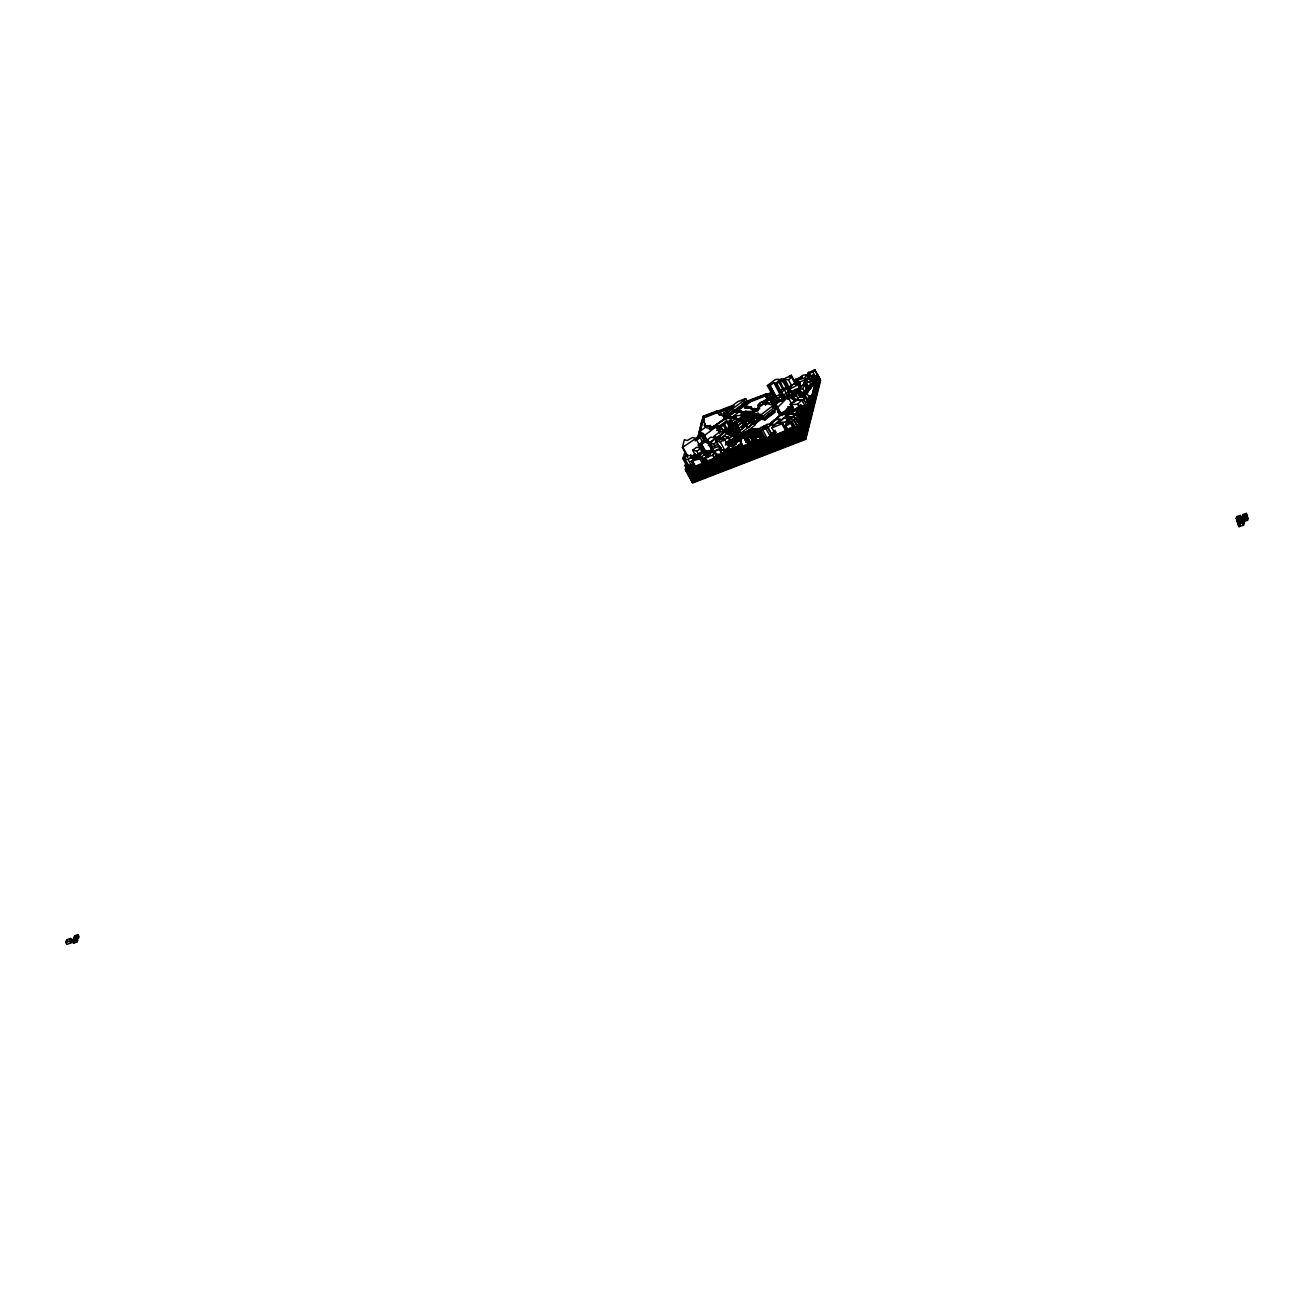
<?xml version="1.0" encoding="UTF-8"?>
<svg xmlns="http://www.w3.org/2000/svg" width="1314" height="1314" viewBox="0 0 1314 1314"><rect width="100%" height="100%" fill="white"/><g stroke="black" fill="none" stroke-linecap="round" stroke-linejoin="round"><path stroke-width="1.5" d="M759.147 435.805C756.437 438.416 746.27 438.252 754.86 436.987L753.825 436.511L754.121 434.376L758.359 428.594L758.293 430.368L754.4 434.901L753.743 438.318L753.743 436.675L750.261 435.525M780.516 415.782L775.539 404.761L778.808 401.46L787.957 397.009L791.504 403.579M769.199 424.455L779.514 416.029L778.397 410.017M762.662 427.576C764.534 423.847 764.387 428.824 764.37 425.884M747.452 437.381L745.629 435.919L746.582 431.518L743.773 432.536L742.131 435.837L735.856 433.554L730.37 434.901L730.863 435.805M745.909 436.429L746.582 431.518M751.624 428.922L751.033 430.861L747.19 433.916L746.812 436.084L747.912 437.151L747.469 434.441L751.312 431.37L751.624 428.922L744.036 433.078L742.41 436.347L734.345 433.62L735.117 435.049M748.405 436.872L748.372 434.096L750.967 432.684L753.152 428.758L744.315 433.587L742.689 436.872L728.761 432.799L728.186 434.31M748.257 436.774L748.652 434.606L752.922 430.943L753.152 428.758M764.584 403.513L764.896 400.737L761.578 402.133M745.153 435.148L757.11 428.61C756.355 431.189 749.079 437.135 755.665 437.595M757.11 428.61C758.424 431.534 750.245 435.164 754.384 437.299C763.615 433.439 753.793 439.467 750.376 437.825M742.016 436.757L742.968 437.381L744.595 434.113L754.597 428.643L751.789 434.031L751.345 436.215L752.331 436.839L752.38 433.801L755.846 428.627L744.874 434.622M755.846 428.627L752.659 434.31L753.07 436.954M756.289 437.841L751.592 437.891L751.066 435.69L754.597 428.643M694.383 455.925L696.206 455.087L694.383 455.925L695.779 458.52M720.844 448.945L719.481 446.136L720.844 448.945L713.338 451.917L711.761 448.09L710.907 448.435L711.153 447.318L718.282 444.263M720.598 448.222L715.144 450.571L714.865 452.213L715.144 450.571M797.795 384.871L797.664 381.717L789.041 386.907L789.944 389.01L797.795 384.871L799.503 388.024M713.338 451.917L708.016 440.814L705.832 440.371L701.2 443.935L706.308 453.379L713.124 450.242M724.113 432.832L720.286 431.485L713.65 436.478L715.506 436.905L717.198 440.026M713.486 451.228L712.319 451.014L711.153 447.318M687.748 457.436L682.393 447.499L684.364 439.697L687.222 440.535L692.527 437.496L695.829 438.465L699.409 445.085M683.313 457.42L684.282 453.954L687.173 454.956L683.313 457.42L686.779 463.842M685.07 465.747C684.939 462.791 688.207 468.901 686.762 468.852L685.07 465.747L685.793 465.205L688.602 470.133L690.934 468.425L688.224 466.355L685.809 467.735L685.35 469.509L692.642 482.994L805.745 439.303L820.626 380.272L814.877 369.628L807.749 373.258L809.523 376.543M687.255 463.596L686.089 468.244L688.503 466.881L690.376 467.39L688.651 469.377M687.534 464.121L686.368 468.769L688.782 467.39L690.655 467.899L688.322 469.607L799.011 426.853L801.409 417.343L799.947 418.805M687.813 464.63L686.204 471.069L799.29 427.378L802.788 413.499L800.899 413.532L803.068 414.025L800.012 408.375L800.85 404.991L796.415 408.44L797.943 411.266M717.05 411.101L717.033 412.727L716.869 410.937L703.318 416.177L704.173 417.721C701.068 427.855 707.425 417.08 701.857 420.365L697.75 438.318L701.807 435.295M697.75 438.318L703.318 416.177M698.145 438.334L703.598 416.686L732.292 405.599M698.424 438.86L703.893 417.211L733.426 405.796M704.304 425.473L704.879 423.239L704.583 425.999L710.447 425.752L704.583 425.999M713.962 427.576L710.168 426.869L710.168 425.227M710.168 426.869L710.447 425.752M707.359 455.12L708.427 456.336L707.54 454.414L709.987 454.973M706.636 455.186L708.098 455.449L708.147 451.983L712.829 449.733M707.605 454.545L709.166 452.098M707.638 455.63L708.147 451.983M707.868 456.944L708.147 455.827M734.362 417.294L724.425 417.951L724.704 416.834L721.271 415.142L721.271 413.499L719.415 414.846L721.271 413.499M721.271 415.142L721.55 414.009M721.961 424.865C723.242 426.836 718.643 424.241 715.67 426.787L716.163 427.707L720.302 426.607L719.809 425.703M715.079 453.527C716.097 451.014 715.982 458.635 713.995 457.075M724.425 417.951L724.425 416.308L720.992 414.616M720.154 450.932L720.433 449.815L720.91 452.279L722.684 453.199L720.63 451.77L721.156 452.443M732.309 405.829L733.064 408.128M729.073 429.169L729.516 427.921M732.785 407.603L724.195 414.961L726.675 415.553L734.197 409.853L736.185 411.676M735.183 411.397L734.477 410.362M740.833 410.756L741.047 412.777L740.833 410.756L734.904 410.871M740.833 412.399L741.112 411.282L736.119 411.545M737.959 438.285L734.345 436.675L740.948 435.131L736.481 434.491L736.727 435.558L735.15 434.063L736.546 434.622M752.281 410.083L751.789 409.18L754.367 408.506L754.86 409.426L752.725 410.247L751.378 407.898L744.939 407.866L744.726 405.845L742.525 404.252L726.971 416.078L724.474 415.487M744.726 407.488L744.939 406.24L742.525 404.252M744.939 407.866L744.726 405.845M738.879 438.597L737.663 437.677L738.353 440.502L739.683 440.272M723.176 450.16L724.556 451.014L737.45 446.251L741.014 443.261L741.211 441.159L737.877 441.011L734.657 443.672L733.738 442.161L730.913 441.603L728.071 443.836L729.336 445.462L728.071 443.836M742.886 435.345L743.905 436.577L743.166 434.228L741.852 435.312L737.992 434.408L735.741 430.253L738.567 428.101M737.45 446.251L741.293 443.787L741.211 441.159M743.166 435.854L743.166 434.228M753.398 412.382L749.276 413.023L749.341 411.512L745.531 411.298L743.396 412.136L743.872 413.039L749.834 412.415L749.555 413.532M751.493 409.377L750.885 406.995L744.447 406.962M751.214 408.851L751.509 407.734M751.296 408.983L751.099 407.389L744.66 407.356M746.385 442.44L746.664 441.323L750.228 441.258L745.728 441.274M750.442 441.635L746.878 442.145L746.418 440.404M755.419 410.017L755.55 409.081L753.185 410.855L753.809 412.021L758.392 409.13L758.474 407.619L753.152 411.594L758.687 407.241M756.256 410.379L755.107 409.36M749.768 437.348L749.308 436.034M754.367 408.506L756.453 410.773L755.369 409.114L753.251 410.97M751.592 437.891L751.592 436.248L749.9 435.903L754.022 437.201M752.676 436.462C750.688 439.352 758.047 438.088 755.008 436.691C754.417 433.801 762.021 426.771 759.18 430.023M752.676 438.104L752.955 436.987M755.566 437.463L754.614 436.856L754.827 437.891L756.371 437.546M757.406 436.724L755.205 436.232L756.946 432.487M743.839 402.396L766.193 393.921L765.569 396.401L767.918 397.6L767.36 399.834L767.425 396.697L765.569 396.401L773.141 393.592M755.993 435.919C760.231 429.826 752.906 438.925 758.26 436.609M771.827 392.377L766.473 394.446L765.848 396.927L767.704 397.206M760.527 438.975L758.95 440.354L756.108 439.714L755.764 437.808L753.628 438.63M766.062 397.304L766.193 393.921M755.846 439.566L755.123 436.774M758.539 437.119L757.751 435.87L759.032 433.357M767.146 399.456L767.639 397.074M759.311 433.866L758.03 436.379L759.114 436.478M767.787 403.332L767.245 400.918L773.289 397.945L773.585 399.226L771.022 400.491L772.665 404.219L772.139 402.56L775.539 402.495L776.344 403.891L774.702 404.466M775.523 404.121L775.539 402.495M776.903 418.624L769.331 424.718L776.919 418.509M788.433 407.34L787.694 406.831M788.646 407.718C788.219 405.484 788.597 409.295 790.814 406.404M797.927 422.763L799.536 421.515L797.647 422.237L800.177 422.237L796.268 415.027L797.105 411.725L800.998 418.936L797.582 422.402L793.672 415.191L797.105 411.725M787.086 422.008C791.044 424.061 801.294 415.323 790.995 418.18L787.086 422.008L788.614 424.8M798.748 412.415L801.688 417.852L800.226 419.33L797.286 413.877L799.355 410.001L793.64 411.036M805.334 385.807L803.905 383.179L805.876 382.456L801.704 385.922L805.055 384.657L807.19 388.599L806.353 387.581L813.415 382.965L813.908 380.6L816.339 378.662M803.741 399.735L804.595 396.401L799.355 396.68L795.791 400.228L803.741 399.735L807.42 406.535M809.884 398.405L805.909 402.281L808.931 402.15L804.874 394.627L805.811 390.882L809.802 398.766M806.435 388.895L806.353 387.581M805.745 439.303L798.452 425.818L799.536 421.515M798.912 418.854L800.801 418.131L797.302 421.893L799.898 421.712L798.731 426.344L688.372 468.852M804.234 405.944L806.106 405.205L800.127 428.922L687.041 472.613M807.749 373.258L813.12 372.24L814.877 369.628M807.059 402.183L807.979 402.675L808.373 401.099M808.225 398.224L810.114 397.501L801.524 431.518L688.437 475.208M813.694 383.491L814.187 381.126L816.618 379.171M809.03 396.697L810.869 396.105L801.819 432.043L688.717 475.734M804.661 392.935L811.198 384.559L811.773 385.593L813.908 383.869L813.859 381.208L816.602 379.927L816.109 379.023L802.378 433.078L689.275 476.768M811.395 395.662L809.588 396.105L811.395 395.662L802.098 432.569L688.996 476.243M817.538 374.556L802.657 433.604L689.554 477.294M817.817 375.081L802.936 434.113L689.85 477.803M818.096 375.59L803.215 434.638L690.129 478.329M818.655 376.625L803.774 435.673L690.688 479.364M818.934 377.151L804.053 436.199L690.967 479.889M819.213 377.676L804.332 436.708L691.246 480.398M819.509 378.186L804.611 437.233L691.525 480.924M819.788 378.711L804.891 437.743L691.805 481.433M820.067 379.22L805.17 438.268L692.084 481.959M820.347 379.746L805.466 438.794L692.363 482.468M745.826 414.83L750.048 414.025L751.345 411.627L743.708 414.813M807.19 388.599L804.973 392.459L801.129 393.904L799.011 389.962L799.832 384.903L796.99 380.14L802.509 375.361L807.354 374.474L809.046 377.594M801.129 393.904L801.047 392.705L804.694 391.933L806.155 388.369M805.055 384.657L802.854 388.517L799.011 389.962M806.632 388.106L808.011 386.398L805.876 382.456M803.905 383.179L804.907 379.877L800.095 381.881L799.569 384.854L800.44 383.655M65.7 942.302L66.768 939.756L70.66 938.459L71.777 940.528L70.71 943.074L66.817 944.372L65.7 942.302L69.576 940.988L70.66 938.459M72.369 941.153L73.173 939.247L76.508 938.13L77.625 940.2L76.82 942.105L73.485 943.222L72.369 941.153L75.703 940.036L76.508 938.13M74.964 939.74L73.847 937.67L74.652 935.765L77.969 934.648L79.103 936.718L78.298 938.623L77.165 936.554L77.969 934.648M73.485 943.222L74.29 941.317L77.625 940.2M1237.246 520.541L1236.129 518.472L1236.934 516.566L1240.252 515.449L1241.369 517.519L1240.564 519.424L1239.447 517.355L1240.252 515.449M1237.755 519.506L1236.95 521.412L1238.264 523.728L1242.699 522.249L1241.582 520.163L1242.518 517.946L1243.652 520.032L1242.403 523.12L1237.969 524.598L1239.102 526.668L1243.537 525.189L1244.473 522.972L1243.356 520.902L1238.921 522.381L1237.969 524.598M1242.518 517.946L1238.084 519.441L1237.147 521.658L1241.582 520.163M1242.223 516.418L1243.028 514.53L1246.345 513.413L1247.479 515.482L1246.674 517.388L1243.34 518.504L1242.223 516.418L1245.541 515.302L1246.345 513.413M1239.102 526.668L1240.038 524.45L1238.921 522.381M1244.161 521.444L1244.982 519.539L1243.849 517.47L1247.183 516.353L1248.3 518.422L1247.495 520.328L1244.161 521.444L1243.028 514.53M1243.044 519.359L1246.378 518.258L1247.183 516.353M777.346 411.003L777.855 409.837L778.019 412.382L779.186 412.465L777.625 411.528M765.454 404.351L767.162 400.573L770.579 399.226L772.024 401.476L769.166 403.217M764.239 401.296L760.133 402.626L757.85 405.829L762.908 404.203L764.239 401.296L765.98 404.515M720.713 450.341L720.86 447.647M721.14 448.156L720.187 448.912M805.646 382.817L809.473 381.75L811.313 378.58L812.988 381.684L811.149 384.871L807.338 385.922L805.646 382.817L807.502 379.631L811.313 378.58M745.892 442.26L746.204 440.026L745.235 440.059M814.976 381.224L816.7 377.857L814.779 380.83M813.793 381.076L814.417 380.189M807.42 390.357L816.7 378.793M814.138 381.733L811.559 385.199M811.773 385.593L814.352 382.128M801.671 396.894L803.429 394.496M801.754 397.025L803.495 394.611M801.951 397.419L803.708 395.005M762.958 428.183L763.992 426.771M743.428 411.808L738.616 412.136L733.623 415.947L740.8 415.323L743.428 411.808L745.941 416.439M811.28 384.69L807.207 389.962M806.714 392.837L815.321 381.717L805.827 394.873M805.613 394.479L815.386 381.848M815.797 377.167L817.407 375.081L814.746 370.154M759.525 439.599L760.05 437.792L760.592 439.221L759.098 439.763M796.99 380.14L804.447 378.12L807.354 374.474M807.404 376.888L808.751 375.213L807.568 375.278M807.601 382.637L805.925 379.516L808.734 376.1L814.187 375.18L815.863 378.301L811.264 381.635M805.925 379.516L811.691 377.775L814.187 375.18M813.645 375.689L814.401 374.802L808.8 376.494L813.645 375.689L815.058 378.284L815.797 377.397L813.12 372.24M788.958 417.556L787.513 414.436L789.451 417.556M764.748 427.773L766.686 425.063L762.711 426.968M785.706 415.043L788.926 411.611L790.913 411.282M795.167 379.73L802.394 376.642L799.815 379.335L795.167 379.73L796.859 382.834L799.947 382.571M796.859 382.834L795.611 379.27M792.194 421.466L795.216 427.066L797.22 425.588L798.945 423.831L795.923 418.23M795.496 410.017L790.979 414.189L795.709 413.959M775.342 434.655L772.139 435.509L775.638 431.863M773.355 434.392L775.72 431.994M716.738 455.498L714.044 457.798L772.353 435.903L775.933 432.372M776.098 407.324L777.707 407.406L787.957 397.009M792.621 406.897L787.086 408.983L792.835 407.291L788.022 411.594L783.522 411.923L781.288 414.041L779.432 413.959L778.857 410.888M779.465 411.446L779.99 414.994L781.846 415.076L789.813 407.012L791.455 406.683M779.399 412.744L779.629 411.709M790.814 409.048L784.984 413.582L783.325 412.629L779.153 413.434M787.086 408.983L781.567 414.551L779.711 414.468M784.704 413.007L791.11 406.502M803.412 408.588L805.383 406.469L801.655 406.782M803.708 408.605L805.663 406.995M790.075 419.905L788.564 417.129L792.424 416.702L795.331 413.811L789.632 414.124L786.971 416.752L788.466 419.527M804.743 409.426L801.967 410.51L803.84 408.457L804.644 409.41L802.213 411.775M792.276 411.413L794.691 408.999L796.53 408.884L795.841 409.574L797.335 409.475L796.3 410.51L797.516 410.444M771.844 423.995L766.883 424.34L762.547 428.233L767.803 428.003L771.844 423.995L773.519 427.099M775.211 430.22L771.17 434.228L767.803 428.003M788.564 417.129L790.568 419.412M792.736 407.422L792.194 406.552L786.199 412.251M792.194 406.552L790.322 408.424L792.9 407.422M783.325 412.629L782.257 414.436L789.96 407.767L790.519 408.802L792.473 407.077M785.509 425.161L787.267 423.437L790.585 423.207L793.114 427.888L789.796 428.101L788.039 429.842L785.509 425.161L790.585 423.207M793.64 410.691L790.355 404.63L794.625 400.409L801.869 400.047L805.958 407.619M790.355 404.63L797.598 404.269L801.869 400.047M801.836 409.311L805.121 406.075L803.807 406.141M802.558 409.393L805.4 406.584M802.838 409.919L805.679 407.11L801.934 407.291M803.462 397.764L801.836 394.758L805.778 390.882M763.648 438.63L760.346 439.155L756.371 431.78L760.921 427.346L767.885 427.034L771.86 434.392L770.053 436.149L766.078 428.791L767.885 427.034M766.078 428.791L756.371 431.78M758.671 439.845L760.248 438.465L760.592 439.221M762.744 430.072L766.719 437.447L763.73 438.597L759.673 431.271M802 411.397L804.365 408.884L804.94 409.82L802.181 410.888L803.626 408.966M775.605 434.638L771.876 427.74L776.475 423.289L782.701 423.108L786.429 430.007L785.673 430.762L781.929 423.864L782.701 423.108M788.285 423.108L786.511 419.823L788.236 418.164L790.01 421.466M788.236 418.164L783.013 418.328L778.906 422.287L785.329 422.073L787.694 419.79L789.484 423.075M782.044 414.041L784.491 412.678M782.257 414.436C789.5 406.683 800.489 408.342 783.292 412.005M783.883 413.664L787.217 410.477L788.022 411.594M781.567 420.266L787.349 414.6M791.586 410.543L781.978 413.926M787.201 413.762L790.47 410.231L794.017 410.839M693.923 464.959L694.975 466.191L694.121 466.552L691.18 461.263L696.617 456.96L701.134 457.88L703.663 462.544L702.349 463.563L699.836 458.898L701.134 457.88M756.338 440.239L753.448 441.849L749.883 434.918L746.598 436.248L750.113 442.736L753.398 441.405M752.249 439.04L755.55 438.679L756.618 440.748L753.168 441.34M738.55 441.208L736.858 438.088L733.245 441.077L730.403 440.519L733.902 437.776L735.561 438.088L737.236 441.208L738.55 441.208L734.937 444.198M790.601 408.654L792.556 406.765L793.114 407.8L790.519 408.802M705.388 441.915L699.804 432.7L702.727 433.341L705.306 438.12M712.615 455.153L715.292 452.854L717.017 456.024L714.323 458.307L712.615 455.153L703.893 458.487L705.684 461.657M702.727 433.341L703.663 433.719L702.119 434.868L706.439 442.851M703.893 458.487L711.465 452.558L715.292 452.854M735.561 438.088L736.858 438.088M775.441 400.622L767.392 385.593L774.981 379.746C788.072 374.868 797.007 410.74 782.438 379.877M705.684 441.11L710.907 437.135L715.522 438.038L710.266 442.079L707.211 441.438M708.032 457.108L709.264 455.892M705.01 460.902L702.941 463.333L707.047 461.329L704.353 460.376L706.275 460.327L706.357 461.428M705.782 461.608L706.768 460.82M707.047 461.329L706.061 462.134L703.976 458.487M787.004 385.347L783.637 379.122L791.307 375.278L795.512 383.064M769.61 425.243L772.566 422.829M697.948 458.553L696.321 455.547L701.922 456.599L705.733 453.494L707.359 456.5M706.899 459.029L704.37 461.099L701.922 456.599M723.866 432.421L721.961 428.89L718.364 430.844M732.177 439.747L729.664 439.894L725.722 443.015M783.637 379.122L788.466 379.828L791.652 377.266L795.857 385.051M704.041 452.377L699.508 455.334L699.491 453.708L703.023 452.23L706.144 456.139M729.007 446.3L728.498 443.902M729.336 445.462L731.192 446.432L733.442 444.625M723.883 424.488L722.207 424.028L719.218 426.311L721.074 426.754L723.883 424.488L727.447 431.123L728.728 431.468L730.042 430.483L728.629 427.904L724.293 429.859L726.872 430.302L729.763 428.2L728.629 427.904M776.344 384.23L783.078 396.68L775.556 384.082L782.98 379.976M728.777 429.218L730.157 428.118M727.874 444.411L730.354 444.888L733.738 442.161M798.797 394.512L801.047 392.705M799.093 395.021L801.326 393.231M807.617 387.696L813.629 383.36M753.365 398.881L745.005 406.371M749.867 402.232L753.283 398.75L744.545 406.42L743.987 405.369L709.544 429.547M726.313 429.892L722.536 431.189L726.313 429.892L727.71 432.487L726.543 433.423M726.051 432.52L728.367 430.828M689.16 465.78L691.082 465.041L689.16 465.78L691.295 469.722L693.217 468.983L688.093 459.473L682.935 458.586L686.466 465.123L691.624 466.01L694.482 463.727M690.934 467.045L689.456 467.341L694.695 465.682M728.17 444.756L732.637 441.159M728.449 445.265L731.882 443.048L728.909 445.397M725.542 417.77L712.714 427.378M709.33 429.169L727.562 417.458M725.427 428.873L722.651 423.732L724.408 424.061L727.759 421.4L730.535 426.524M688.093 459.473L692.363 456.057L694.137 459.325M728.137 429.415L730.453 427.559M711.81 446.629L709.889 443.097L715.719 438.482L721.419 439.434M767.392 385.593L770.152 385.528L776.886 397.961M722.667 433.949L718.38 437.283L715.276 437.086L716.968 440.19M726.428 443.935L729.549 442.177M726.56 444.575L730.502 441.455L729.664 439.894M730.502 443.672L734.838 441.455L736.234 444.05L733.064 446.546L730.502 443.672L734.838 441.455M682.935 458.586L687.928 455.383L692.363 456.057M758.966 407.767L755.928 410.149L758.753 408.145M717.805 436.856L725.065 431.206L728.843 431.994L721.731 437.644L717.805 436.856L719.727 440.404M775.556 384.082L776.623 383.245L783.358 395.695L782.29 396.532M696.321 455.547L700.805 452.23L704.879 452.854L707.326 457.354M770.152 385.528L773.88 382.62L776.623 383.245M704.977 442.26L699.442 432.092L700.066 431.304L702.645 436.084M701.2 443.935L708.016 440.814M703.384 462.035L702.07 463.054L798.452 425.818M706.308 453.379L710.923 449.799M723.176 440.896L728.055 437.119L730.568 441.783M734.411 434.458L731.126 434.392L726.593 437.693L729.336 438.383L734.411 434.458L736.103 437.562M726.248 443.672L728.432 441.964M725.427 445.035L730.288 441.274L728.827 440.946L734.247 438.86M722.651 423.732L726.182 421.006L727.759 421.4M706.341 450.636L701.413 450.801L698.243 444.937L703.893 440.601M704.879 452.854L705.733 453.494M686.943 468.113L685.317 464.745M710.184 429.185L712.681 427.28M739.141 421.778L738.025 419.708L733.097 423.207L730.518 422.615L729.401 420.546L733.163 417.671L739.388 419.035L740.505 421.104M731.569 421.17L728.925 423.19L732.801 424.077L733.918 426.147L730.058 425.26M729.401 420.546L731.98 421.137L735.741 418.246L736.858 420.332M729.106 425.982L732.982 426.869L734.099 428.939L730.239 428.068L729.106 425.982L732.686 423.256M738.222 419.659L741.047 417.491L746.697 418.854M732.801 424.077L739.388 419.035M731.307 426.081L728.416 428.216L730.896 432.782M739.404 419.823L742.591 417.441L743.872 419.922M731.537 426.492L728.646 428.627L733.163 429.662L735.413 433.817L738.55 431.419M739.618 420.234L742.755 417.836M741.72 422.369L737.959 425.26L735.38 424.668L734.263 422.582L736.842 423.174L743.625 418.082L744.742 420.168M734.444 425.375L737.663 426.114L739.913 430.269L736.678 429.53L734.444 425.375L737.269 423.223M741.556 413.237L744.118 418.263L747.814 415.257L756.191 417.162L757.275 419.232M732.982 426.869L734.871 425.424L735.988 427.51L733.163 429.662M744.118 418.263L747.912 415.372M752.216 412.53L764.452 403.168L773.486 405.238L761.249 414.583L752.216 412.53L753.349 414.6M732.9 428.315L729.763 430.713L734.28 431.731L737.105 429.579M751.46 420.825L756.256 417.277L747.797 415.421L748.29 416.357L752.249 413.532M751.871 420.677L745.268 419.396L742.443 421.548L743.56 423.634M740.603 420.299L741.917 422.32L746.631 418.723L747.748 420.792M749.555 416.85L753.546 414.189M753.398 413.877L753.908 414.797L750.852 417.146M748.274 418.246L750.524 422.435L748.52 421.86L753.908 423.141L740.735 433.209L736.858 432.322L735.429 434.589L739.881 436.149L734.822 437.578M754.696 414.173L755.534 415.717M748.734 418.92L750.031 419.215M749.555 418.542L751.756 422.599L755.616 423.469M742.624 424.356L745.761 421.942M745.662 422.287L748.487 420.135L749.621 422.205L746.795 424.356L745.662 422.287L740.078 421.071M755.271 415.043L758.096 412.875M744.759 424.488L746.024 423.305L738.797 428.2L735.561 427.461L743.313 421.794L744.496 424.011M748.602 420.874L749.686 421.236M743.823 425.194L745.071 424.028M748.471 421.088L749.456 420.595M750.59 420.037L749.243 420.661L751.165 420.743M757.275 414.748L758.112 416.308M743.166 426.097L744.857 424.307L743.248 426.245M752.134 419.133L754.4 423.305L755.698 423.601L751.23 423.42M738.402 429.875L733.688 433.472M742.968 426.787L744.463 425.342M750.803 420.316L751.592 419.79M742.591 427.493L743.987 426.229L742.114 428.38M743.806 426.245L743.363 425.752M749.982 421.318L750.951 420.825M748.816 420.808L750.82 421.038L756.191 417.162M742.394 427.838L742.755 428.528M752.314 423.716L751.197 421.63L739.322 430.713L742.968 437.381M752.643 420.25L749.062 419.823M747.255 428.15L753.678 422.714L747.255 428.15L745.909 425.67L739.552 431.123L735.741 430.253M753.201 421.104L754.581 421.351L761.085 416.357M774.603 407.307L762.366 416.653L752.117 413.582L760.527 415.323L762.202 418.443L754.679 424.192M754.4 423.305L760.921 418.148L762.202 418.443M765.356 418.64L768.181 416.489L765.421 418.772L763.418 418.197L765.421 418.772M770.595 414.813L773.355 412.53L770.595 414.813L768.657 414.37M764.912 419.938L775.26 412.021L774.143 409.952L763.795 417.868L764.912 419.938L760.067 418.838M706.932 450.571L703.943 452.837L706.998 450.686M704.107 454.184L708.377 450.932M704.32 454.562L708.591 451.31M743.954 399.883L745.711 398.553L747.108 401.131L745.35 402.478L743.954 399.883L745.711 402.56L727.25 416.604L724.753 416.012L723.341 413.417L726.872 410.74L726.018 410.543L737.827 401.591L745.711 398.553M723.341 413.417L725.837 414.009L744.315 399.965M697.537 437.923L701.528 434.77M700.066 431.304L705.158 427.444L710.562 428.479L713.863 425.982L716.278 426.59L719.727 432.963M724.753 416.012L727.102 414.222M702.119 434.868L704.583 435.46L716.278 426.59M791.307 375.278L789.188 376.904L791.652 377.266M694.465 455.465L695.862 458.06L696.601 457.551L692.659 450.226L696.601 447.236L700.805 448.255L702.744 451.802M728.942 426.541L731.997 424.241M692.659 450.226L696.863 451.228L700.805 448.255M727.02 430.713L729.763 429.974M727.447 431.123L725.706 432.454L728.268 432.897M730.962 424.077L728.416 425.982L730.88 426.475M715.949 440.929L719.99 437.891L724.375 439.007L729.056 447.68L725.016 450.718L720.63 449.585L715.949 440.929L720.335 442.046L725.016 450.718M720.335 442.046L724.375 439.007M728.777 447.154L724.737 450.193L722.946 449.733L724.835 451.523L727.792 449.979M764.551 402.675L768.509 399.702L764.633 402.807M764.83 403.184L767.458 401.213M771.647 398.076L774.488 395.925M771.712 398.208L774.57 396.056M771.926 398.602L774.784 396.45M696.551 437.792L698.243 436.527L700.001 437.299L702.53 441.964M753.595 411.627L758.539 408.03M744.053 405.5L727.348 417.064M737.253 411.101L744.266 405.895M777.362 381.766L781.403 378.76L785.115 379.762L792.506 393.724M722.404 452.689L741.671 445.249L741.884 444.214M782.438 381.733L785.115 379.762M787.513 391.129L790.19 389.141M682.393 447.499L695.829 438.465M695.073 440.929L700.001 437.299M692.182 456.155L695.336 453.839M692.462 456.681L695.615 454.365M691.164 458.356L695.894 454.874M693.02 457.715L696.174 455.4M690.096 466.864L685.35 469.509M758.112 405.008L760.658 403.135M766.768 402.577L765.356 399.982L770.825 396.023L773.338 398.963L772.221 398.618M765.356 399.982L766.473 400.343L771.926 396.368M728.12 432.717L731.34 430.368M731.553 430.762L728.334 433.094L726.872 430.302M735.216 434.195L735.939 433.686L735.429 434.589M698.243 444.937L701.791 444.51L704.961 450.373M727.71 430.204L729.566 430.121M716.639 430.466L719.563 428.413L721.961 428.89M727.365 432.405L726.872 431.485M726.281 432.552L727.71 432.487M763.27 428.003L766.965 425.572M792.161 398.536L793.886 397.501M792.441 399.062L794.165 398.011M727.956 433.899L729.861 433.045M728.038 434.031L729.713 433.111M728.235 434.425C730.502 431.912 730.765 432.585 735.413 433.817M774.439 401.92L779.531 399.127L780.385 400.54L775.276 403.349L774.439 401.92L777.264 407.159L775.293 407.849M772.517 407.176L775.687 405.435L777.165 409.114M745.432 435.657L747.929 434.293M752.249 431.945L758.359 428.594M752.889 432.257L759.722 428.512M752.971 432.881L761.036 428.463M753.251 433.406L759.706 429.875M792.687 395.153L797.861 392.328L798.239 393.28L795.906 394.545L796.415 395.695L793.738 397.058L792.687 395.153L795.956 401.164L794.904 399.242M780.845 390.242L786.018 387.466L786.56 388.386L781.666 392.196L780.845 390.242L785 398.372L784.179 396.417M777.477 408.95L774.833 404.071L781.042 400.836M795.956 394.43L793.032 395.957L795.019 399.489M776.64 407.406L778.397 410.214M776.607 408.079L777.609 407.554M776.886 408.605L776.574 407.356M794.329 390.931L795.939 389.256L791.242 391.638L792.194 393.576L794.871 392.163L794.329 390.931L796.547 395.268L796.005 394.052L797.614 392.36M783.9 399.013L791.488 395.054L794.806 401.657L790.24 404.022M787.727 399.357L792.276 396.992L791.488 395.054M774.619 399.883L781.025 396.582L780.171 394.216L773.749 397.518L776.295 403.004M779.514 401.345L782.717 399.702L773.88 382.62M781.304 400.869L783.982 399.686M781.584 401.378L782.684 400.819M781.206 413.335L787.234 412.481L789.172 410.855M796.662 390.439L796.432 389.289L799.651 387.581L799.7 390.751L798.304 391.441L796.662 390.439L800.456 397.386L800.078 396.434M797.927 392.475L799.717 394.036L801.113 393.346L801.014 391.293M771.663 402.018L774.685 400.54L773.289 397.945M772.418 403.086L774.981 401.821L774.685 400.54M730.206 429.957L728.58 426.327L732.112 424.619M744.512 436.199L748.224 443.968L744.512 436.199L738.994 438.876L742.624 446.136L742.164 444.723M709.889 443.097L713.781 443.689L716.688 442.292M745.613 436.462C754.844 450.554 743.461 439.533 746.566 436.002L750.113 442.736M754.154 441.668L749.883 434.918M752.265 434.507L755.78 441.044L752.265 434.507L755.78 441.044L714.192 457.108M749.111 442.949L750.064 442.489M697.455 457.305L694.383 459.161M806.106 405.205L803.527 406.847L805.761 406.601L799.848 428.413L686.762 472.104M690.934 468.425L689.062 467.915L686.647 469.279L685.809 467.735M708.049 452.394L709.609 452M704.386 454.545L710.053 452.509M704.452 454.677L708.394 453.051M704.665 455.055L708.607 453.445M757.291 437.151L754.992 436.971L759.163 435.295M759.443 435.821L757.012 436.166M719.431 446.349L711.597 448.83M775.736 404.696L773.683 405.484M704.173 417.721L734.395 406.042M717.592 413.171L730.732 408.096M742.229 403.644L766.407 394.315M795.2 383.179L798.928 381.75M742.279 404.252L772.583 392.558M793.623 384.427L799.208 382.259M742.706 404.728L772.862 393.067M795.479 384.329L799.257 382.883M704.14 420.119L701.857 420.365M814.614 377.578L818.376 376.116L803.495 435.148L690.408 478.838M745.35 407.586L751.165 407.521M736.021 412.005L741.326 411.66M779.153 396.286L782.93 394.824M724.145 417.425L734.066 416.784M726.034 418.673L734.559 417.688M745.81 411.824L742.689 412.695M751.017 408.457L756.536 410.461M752.511 409.853L754.663 409.032M749.062 412.629L753.497 411.923M752.429 412.974L751.493 413.319L753.842 414.222M715.884 427.181L718.101 426.492M720.023 426.081L722.174 425.26M750.491 414.189L752.708 413.483M722.24 425.391L718.035 426.36M752.922 413.877L751.082 413.499L753.415 414.304M774.8 406.683L775.901 406.256M776.016 406.322L772.796 407.356M776.919 407.406L774.784 408.243L777.198 407.931M807.732 398.553L809.621 397.83L805.63 401.772L808.652 401.624L801.244 431.008L688.158 474.699M808.011 399.078L810.114 397.501M728.646 431.353L729.533 431.008L725.837 431.534M736.283 434.54L732.867 435.542L732.374 434.638M801.688 409.984L804.464 408.917L799.569 427.888L686.483 471.578M801.901 410.379L804.661 409.295M744.053 433.062L746.861 432.027M743.182 437.776L740.685 436.724L736.382 438.071L740.965 437.25M691.92 456.664L695.796 455.17M733.77 436.724L738.222 438.712L741.178 437.644L743.461 438.301L740.373 437.119M692.199 457.19L696.075 455.679M739.174 439.747L744.775 437.578M745.695 437.102L750.623 435.049M771.876 427.74L781.929 423.864M748.799 438.055L746.04 438.777L746.319 437.661L743.248 435.46M746.007 439.845L748.142 439.024M746.073 439.976L747.502 439.434M799.191 419.38L800.801 418.131M748.914 439.434L747.157 438.777L747.715 439.812L745.252 440.091M691.18 461.263L699.836 458.898M756.043 438.318L751.887 439.533M715.802 454.89C716.951 453.248 723.439 454.841 716.376 455.055M719.826 454.299L742.328 445.528M694.121 466.552L691.673 466.864M687.321 473.139L800.407 429.448L806.582 404.975L804.759 405.665M687.6 473.664L800.686 429.974L806.862 405.5L802.887 405.78M687.879 474.173L800.965 430.483L807.141 406.01L803.133 406.289M774.784 404.597L773.404 404.958L775.72 409.377L763.5 418.739L761.249 414.583M806.04 387.121L808.011 386.398M1236.129 518.472L1239.447 517.355M73.847 937.67L77.165 936.554M741.49 441.685L737.877 441.011M809.309 397.222L810.869 396.105M745.974 417.967L745.005 418.542M735.594 436.757L739.749 435.591M735.659 436.889L737.762 436.248M752.347 437.677L754.384 437.283M753.218 437.513L755.287 436.954M753.497 438.038L754.877 437.628M755.665 437.119L751.312 437.365M738.616 418.575L745.022 417.77M791.734 407.192L789.813 407.012M760.33 436.675L756.519 436.462L757.784 436.806M738.632 439.385L737.663 438.975L738.074 439.976L741.342 439.73M754.893 437.381L755.123 438.416L752.791 436.445M756.798 436.987L760.609 437.184M751.937 440.863L755.041 440.765L755.764 439.451L756.618 440.748M790.683 405.451L792.391 405.205M728.416 417.409L730.699 417.671M734.28 417.162L732.571 417.951M736.004 434.031L730.65 435.427L727.332 428.873M736.07 434.162L730.584 435.295M752.314 439.172L755.616 438.81M752.528 439.566L757.964 439.566M755.895 439.319L757.915 439.862M757.652 410.132L756.765 410.198L758.063 410.641M783.67 413.286L784.77 413.204M686.483 467.16C690.671 467.176 683.132 466.273 686.91 464.942M793.672 415.191L796.268 415.027M786.971 416.752L789.073 416.637M791.537 427.526L794.346 427.395L791.324 421.794M801.836 394.758L804.874 394.627M770.07 434.474L771.86 434.392M745.432 440.453L746.483 440.535M745.711 440.978L746.697 440.929M778.726 418.066L776.574 418.148L780.762 414.682L787.513 414.436M742.903 413.072L743.872 413.039M786.511 419.823L787.694 419.79M796.415 408.44L800.012 408.375M743.445 434.737L742.377 434.228M746.976 411.89L751.263 413.204M749.621 412.021L742.624 412.563L738.254 410.707M757.751 435.87L758.835 435.952M736.185 443.081L734.51 439.96M787.842 386.907L791.061 387.367M766.867 398.93L768.723 399.226M767.08 399.325L768.936 399.604M775.818 403.004L773.075 402.1M755.353 409.886L757.554 410.822L755.862 409.656L755.698 410.526L754.909 408.983M740.554 411.873L742.41 412.169M709.889 426.344L713.88 427.444M746.385 438.367L744.414 436.757M725.427 431.928L727.989 432.372L729.746 431.403L729.254 430.483M744.266 413.237L745.974 417.359M706.357 454.66L709.921 454.841M745.629 435.919L747.157 436.872M753.086 436.544L755.386 437.069M708.246 445.331L711.088 445.922M692.642 468.917L690.507 464.975M728.055 437.119L724.49 436.33L721.238 438.777L723.406 439.27M780.615 395.071L783.358 395.695M752.117 413.582L760.576 415.438L756.683 418.263L748.29 416.357M744.989 417.409L753.513 419.38L754.581 421.351M745.038 417.524L753.448 419.462M751.362 419.971L752.906 420.266M749.292 419.757L752.725 420.398M747.321 420.743L751.197 421.63M753.612 422.714L755.024 425.21L741.852 435.279L740.653 434.622M736.94 419.363L741.441 420.398L741.917 422.32M744.2 424.159L744.939 424.126M743.921 424.685L744.742 424.816M743.823 424.865L744.66 424.652M742.328 425.21L746.204 426.097M742.985 426.459L743.806 426.574M742.886 426.639L743.724 426.426M742.689 426.984L743.51 427.116L742.607 427.165M743.051 427.986L742.788 426.804M742.032 428.216L742.853 428.348M741.753 428.758L742.574 428.873M728.974 433.193L739.815 436.084M727.874 433.39L733.311 434.638M736.234 444.05L733.721 441.192M791.274 387.876L787.891 387.515M749.588 436.56L749.785 435.805M744.759 439.188L748.98 439.566M740.094 436.593L743.248 437.907M740.669 437.628L742.853 438.318L740.882 434.688M766.473 402.068L767.59 402.413M749.194 439.96L744.857 438.416L747.715 439.812M744.923 438.548L746.549 439.073M753.825 436.511L755.123 437.02M745.432 440.748L746.385 441.225M739.716 435.377L739.881 436.149M742.853 437.956L739.191 435.837M742.558 437.447L739.93 435.772M755.189 409.492L756.322 410.067M752.873 411.085L753.612 412.777L751.477 413.598L750.984 412.695M751.969 435.969L753.185 436.445M751.066 435.69L752.035 436.33M741.901 437.891L740.899 437.119L739.026 438.465M737.877 438.153L739.158 438.777M739.224 438.909L742.443 445.249M716.754 412.218L719.415 414.846M703.286 421.827L705.158 423.765M714.57 451.704L715.654 452.919M774.833 404.071L776.032 405.862M775.983 406.469L779.103 411.315M775.391 405.254L773.979 402.905L775.391 405.5M789.369 393.642L789.895 394.561L787.612 395.777L788.039 396.91M730.551 424.751L729.221 426.541M1245.541 515.302L1246.674 517.388M1246.378 518.258L1247.495 520.328M1242.403 523.12L1243.537 525.189M1236.934 516.566L1238.051 518.636M1238.084 519.441L1239.217 521.51M813.054 376.56L814.746 379.664M812.643 376.625L814.335 379.73M808.734 372.01L810.508 375.295M811.691 377.775L813.382 380.879M813.415 382.965L813.908 383.869M809.473 381.75L811.149 384.871M804.447 378.12L806.96 382.801M804.907 379.877L806.336 382.505M805.466 383.803L807.601 387.745M802.854 388.517L804.973 392.459M799.832 384.903L801.261 387.531M797.664 381.717L800.21 386.431M804.595 396.401L808.258 403.184M799.7 390.751L801.113 393.346M797.417 390.077L799.717 394.036M796.12 389.995L797.795 393.116M788.466 379.828L791.833 386.053M795.906 394.545L798.107 398.635M800.85 404.991L803.922 410.658L800.029 405.008M791.242 391.638L793.87 396.68L792.933 394.742M797.598 404.269L799.241 407.291M792.276 396.992L794.806 401.657M799.355 410.001L802.296 415.438M786.018 387.466L792.26 398.93M779.678 380.863L781.6 384.411M780.089 382.193L783.932 389.305M784.277 389.601L789.073 398.651M778.923 382.16L782.783 389.273M795.988 417.967L799.011 423.568M794.198 419.987L797.22 425.588M781.025 396.582L782.717 399.702M793.705 419.971L796.727 425.572M790.453 416.801L791.948 419.577M790.207 417.047L791.718 419.807M769.659 385.363L776.393 397.813M784.409 412.547L784.984 413.582M768.92 385.955L774.685 396.614M773.585 399.226L774.981 401.821M775.359 403.152L777.165 406.831M777.707 407.406L782.126 415.602M785.329 422.073L787.102 425.358M775.539 404.761L780.598 414.173M778.561 411.183L779.678 413.269M770.579 399.226L775.572 408.375M767.425 396.697L767.918 397.6M766.473 400.343L767.869 402.938M764.896 400.737L766.292 403.316M764.452 403.168L765.569 405.238M757.981 405.55L759.722 408.769M758.014 408.408L758.605 409.525M757.57 408.391L758.162 409.492M759.788 416.078L759.295 415.142L759.722 416.127M751.296 407.34L751.789 408.26M750.885 406.995L751.378 407.898M752.232 409.344L752.725 410.247M749.029 406.699L749.522 407.619M748.454 406.42L748.947 407.34M751.345 411.627L753.021 414.748M760.839 430.154L764.83 437.529M750.54 411.315L752.216 414.436M747.223 406.24L747.715 407.143M749.341 411.512L749.834 412.415M753.382 419.33L755.698 423.601M758.687 431.304L762.662 438.679M745.071 407.061L745.564 407.964M758.293 431.698L762.268 439.057M746.763 411.496L747.255 412.399M751.427 420.102L749.621 420.365M747.814 415.257L748.98 417.343M745.531 411.298L746.024 412.218M750.179 421.236L748.75 421.958M746.352 416.16L747.19 417.721M744.562 414.173L747.403 419.79M758.178 439.96L759.163 439.894L755.484 441.323L754.318 440.535M741.819 411.43L746.155 419.495M742.229 413.401L744.726 418.033M745.268 419.396L746.385 421.466M745.367 423.157L747.617 427.313M738.041 410.329L738.534 411.233M740.8 415.323L742.476 418.41M741.047 417.491L742.164 419.577M735.906 411.151L736.398 412.054M749.111 435.065L752.626 441.537M734.197 409.853L734.395 410.691M743.248 427.313L742.492 427.674M735.61 416.423L737.285 419.511M743.773 432.536L744.595 434.113M735.512 418.148L736.645 420.234M733.623 415.947L735.298 419.018M736.842 423.174L737.959 425.26M746.319 441.11L746.878 442.145M733.163 417.671L734.28 419.741M731.98 421.137L733.097 423.207M740.685 436.724L741.178 437.644M738.139 434.261L736.431 435.049L736.366 433.702M728.219 417.031L728.712 417.934M725.837 414.009L727.25 416.604M726.067 417.852L726.56 418.755M734.51 433.801L735.002 434.72M735.84 437.841L737.532 440.962M726.182 421.006L728.038 424.422M728.58 426.327L729.993 428.922M724.408 424.061L727.2 429.202M725.328 429.645L726.724 432.24M729.336 438.383L732.095 443.639M731.652 443.951L733.064 446.546M721.074 426.754L723.85 431.879M730.354 444.888L731.192 446.432M719.218 426.311L721.074 429.744M717.822 425.966L718.315 426.869M717.083 428.233L719.612 432.897M717.575 437.184L719.267 440.305M713.781 443.689L715.687 447.22M710.266 442.079L711.942 445.183M704.583 435.46L707.178 440.239M707.408 441.488L709.79 445.889M707.129 441.488L712.319 451.014M707.54 454.414L708.098 455.449M700.411 445.495L703.565 451.359M696.863 451.228L698.785 454.792M690.918 455.137L692.954 458.701M690.638 455.055L692.577 458.356M692.823 461.608L695.352 466.273L693.693 465.944L691.69 460.803M683.214 447.746L687.682 456.024M690.211 464.942L692.347 468.884M684.939 458.882L688.47 465.419M688.224 466.355L689.062 467.915M687.173 468.802L688.027 470.363M74.652 935.765L75.769 937.835M75.703 940.036L76.82 942.105M73.173 939.247L74.29 941.317M69.576 940.988L70.71 943.074M66.768 939.756L67.901 941.842M722.946 449.733L723.456 450.669M771.022 400.491L771.269 401.624M747.682 442.046L747.945 443.442L752.347 441.028L753.448 441.849M695.582 457.535L697.323 457.173L695.582 457.535M746.089 412.612L745.022 415.208L749.851 413.565L750.606 411.758L746.089 412.612M771.959 422.237L770.218 424.718L775.342 424.192L780.352 419.166L774.587 419.692L771.959 422.237M789.845 410.888L786.61 413.565L790.535 413.335L793.196 410.707L789.845 410.888M807.847 374.539L806.484 375.065L807.847 374.539M727.43 431.961L726.248 432.914L726.001 432.027L727.43 431.961M787.267 395.333L784.031 397.025L783.292 394.988L788.729 392.147L789.566 393.954L787.267 395.333M800.275 396.713L798.945 394.184L800.275 396.713"/></g></svg>
